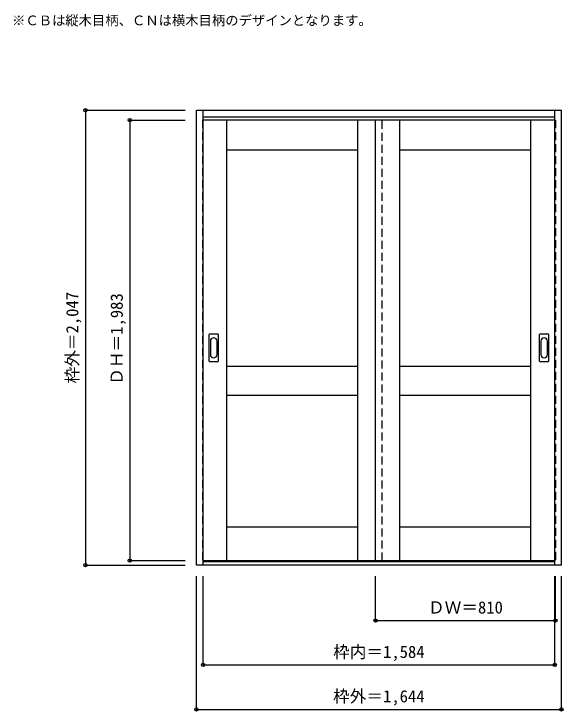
# Model space of a CAD drawing. Units: millimetres, scale not verified. Extents: x -1533 to 940, y -1932 to 1206.
import ezdxf
from ezdxf.enums import TextEntityAlignment as Align

# ---------------------------------------------------------------- set-up
doc = ezdxf.new("R2010")
doc.units = ezdxf.units.MM
doc.header["$LTSCALE"] = 30
doc.header["$PDMODE"] = 32
doc.header["$PDSIZE"] = 15
doc.linetypes.add('DASHED1', pattern=[1.8, 1.2, -0.6])
for name, color, linetype in [('0-0', 3, 'Continuous'), ('0-1_寸法', 7, 'Continuous'), ('0-2_文字', 7, 'Continuous')]:
    doc.layers.add(name, color=color, linetype=linetype)
doc.styles.add('ＭＳ ゴシック', font='')
doc.styles.get('ＭＳ ゴシック').set_extended_font_data('MS Gothic')

msp = doc.modelspace()

# ---------------------------------------------------------------- linework, layer by layer
at = {"layer": '0-0'}
for p, q in [((-711.11, -1274.37), (-711.11, 772.63)), ((-711.11, 772.63), (932.89, 772.63)), ((-681.11, -1274.37), (-681.11, 772.63)), ((902.89, -1253.83), (902.89, 772.63)), ((932.89, -1274.37), (932.89, 772.63)), ((-681.11, 742.63), (902.89, 742.63)), ((902.89, 728.63), (-681.11, 728.63)), ((-574.11, -1254.37), (-574.11, 728.63)), ((15.89, -1254.37), (15.89, 728.63)), ((95.89, -1254.37), (95.89, 728.63)), ((205.89, -1254.37), (205.89, 728.63)), ((795.89, -1254.37), (795.89, 728.63)), ((15.89, 593.63), (-574.11, 593.63)), ((795.89, 593.63), (205.89, 593.63)), ((-654.11, -356.37), (-654.11, -237.37)), ((-613.61, -235.87), (-652.61, -235.87)), ((-612.11, -356.37), (-612.11, -237.37)), ((833.89, -356.37), (833.89, -237.37)), ((874.39, -235.87), (835.39, -235.87)), ((875.89, -356.37), (875.89, -237.37)), ((-652.61, -357.87), (-613.61, -357.87)), ((835.39, -357.87), (874.39, -357.87)), ((15.89, -381.37), (-574.11, -381.37)), ((795.89, -381.37), (205.89, -381.37)), ((15.89, -511.37), (-574.11, -511.37)), ((795.89, -511.37), (205.89, -511.37)), ((15.89, -1104.37), (-574.11, -1104.37)), ((795.89, -1104.37), (205.89, -1104.37)), ((-681.11, -1254.37), (902.89, -1254.37)), ((932.89, -1274.37), (-711.11, -1274.37)), ((902.89, -1259.37), (-681.11, -1259.37))]:
    msp.add_line(p, q, dxfattribs=at)
at = {"layer": '0-0', "color": 4, "linetype": 'DASHED1'}
for p, q in [((-684.11, 728.63), (-684.11, -1254.37)), ((-681.11, 728.63), (-684.11, 728.63)), ((125.89, -1254.37), (125.89, 728.63)), ((902.89, 728.63), (905.89, 728.63)), ((-684.11, -1254.37), (-681.11, -1254.37))]:
    msp.add_line(p, q, dxfattribs=at)
at = {"layer": '0-0', "color": 7}
for p, q in [((-648.11, -267.27), (-648.11, -326.47)), ((-618.11, -326.47), (-618.11, -267.27)), ((839.89, -267.27), (839.89, -326.47)), ((869.89, -326.47), (869.89, -267.27))]:
    msp.add_line(p, q, dxfattribs=at)
at = {"layer": '0-0', "color": 4, "linetype": 'DASHED1'}
msp.add_lwpolyline([(905.89, 728.63), (905.89, -1254.37), (902.89, -1254.37)], dxfattribs=at)
at = {"layer": '0-0'}
msp.add_lwpolyline([(902.89, -1274.37), (902.89, -1254.17), (902.89, -1253.83)], dxfattribs=at)
for centre, start, end in [((-652.61, -237.37), 90, 180), ((-613.61, -237.37), 0, 90), ((835.39, -237.37), 90, 180), ((874.39, -237.37), 0, 90), ((-652.61, -356.37), 180, 270), ((-613.61, -356.37), 270, 0), ((835.39, -356.37), 180, 270), ((874.39, -356.37), 270, 0)]:
    msp.add_arc(centre, 1.5, start, end, dxfattribs=at)
at = {"layer": '0-0', "color": 7}
for centre, start, end in [((-633.11, -267.27), 0, 180), ((854.89, -267.27), 0, 180), ((-633.11, -326.47), 180, 0), ((854.89, -326.47), 180, 0)]:
    msp.add_arc(centre, 15, start, end, dxfattribs=at)
at = {"layer": '0-1_寸法', "color": 4}
for p, q in [((-1211.11, 772.63), (-1211.11, -1274.37)), ((-1211.11, 772.63), (-761.11, 772.63)), ((-1011.11, 728.63), (-761.11, 728.63)), ((-1011.11, 728.63), (-1011.11, -1254.37)), ((-1011.11, -1254.37), (-761.11, -1254.37)), ((-1211.11, -1274.37), (-761.11, -1274.37)), ((-711.11, -1924.37), (-711.11, -1324.37)), ((-681.11, -1724.37), (-681.11, -1324.37)), ((95.89, -1524.37), (95.89, -1324.37)), ((905.89, -1524.37), (905.89, -1324.37)), ((95.89, -1524.37), (905.89, -1524.37))]:
    msp.add_line(p, q, dxfattribs=at)
for points in [[(-711.11, -1924.37), (932.89, -1924.37), (932.89, -1324.37)], [(-681.11, -1724.37), (902.89, -1724.37), (902.89, -1324.37)]]:
    msp.add_lwpolyline(points, dxfattribs=at)
at = {"layer": '0-1_寸法'}
for p in [(-1211.11, 772.63), (-1011.11, 728.63), (-1011.11, -1254.37), (-1211.11, -1274.37), (95.89, -1524.37), (905.89, -1524.37), (-681.11, -1724.37), (902.89, -1724.37), (-711.11, -1924.37), (932.89, -1924.37)]:
    msp.add_point(p, dxfattribs=at)

# ---------------------------------------------------------------- texts
at = {"layer": '0-1_寸法', "style": 'ＭＳ ゴシック'}
for s, p in [('枠外＝2,047', (-1226.11, -457.12)), ('ＤＨ＝1,983', (-1026.11, -463.12))]:
    msp.add_text(s, height=54.99, rotation=90, dxfattribs=at).set_placement(p, align=Align.BOTTOM_LEFT)
for s, p in [('ＤＷ＝810', (332.14, -1509.37)), ('枠内＝1,584', (-95.36, -1709.37)), ('枠外＝1,644', (-95.36, -1909.37))]:
    msp.add_text(s, height=54.99, dxfattribs=at).set_placement(p, align=Align.BOTTOM_LEFT)
at = {"layer": '0-2_文字', "style": 'ＭＳ ゴシック'}
msp.add_text('※ＣＢは縦木目柄、ＣＮは横木目柄のデザインとなります。', height=43.99, dxfattribs=at).set_placement((-1541.11, 1142), align=Align.BOTTOM_LEFT)

doc.saveas('drawing.dxf')
